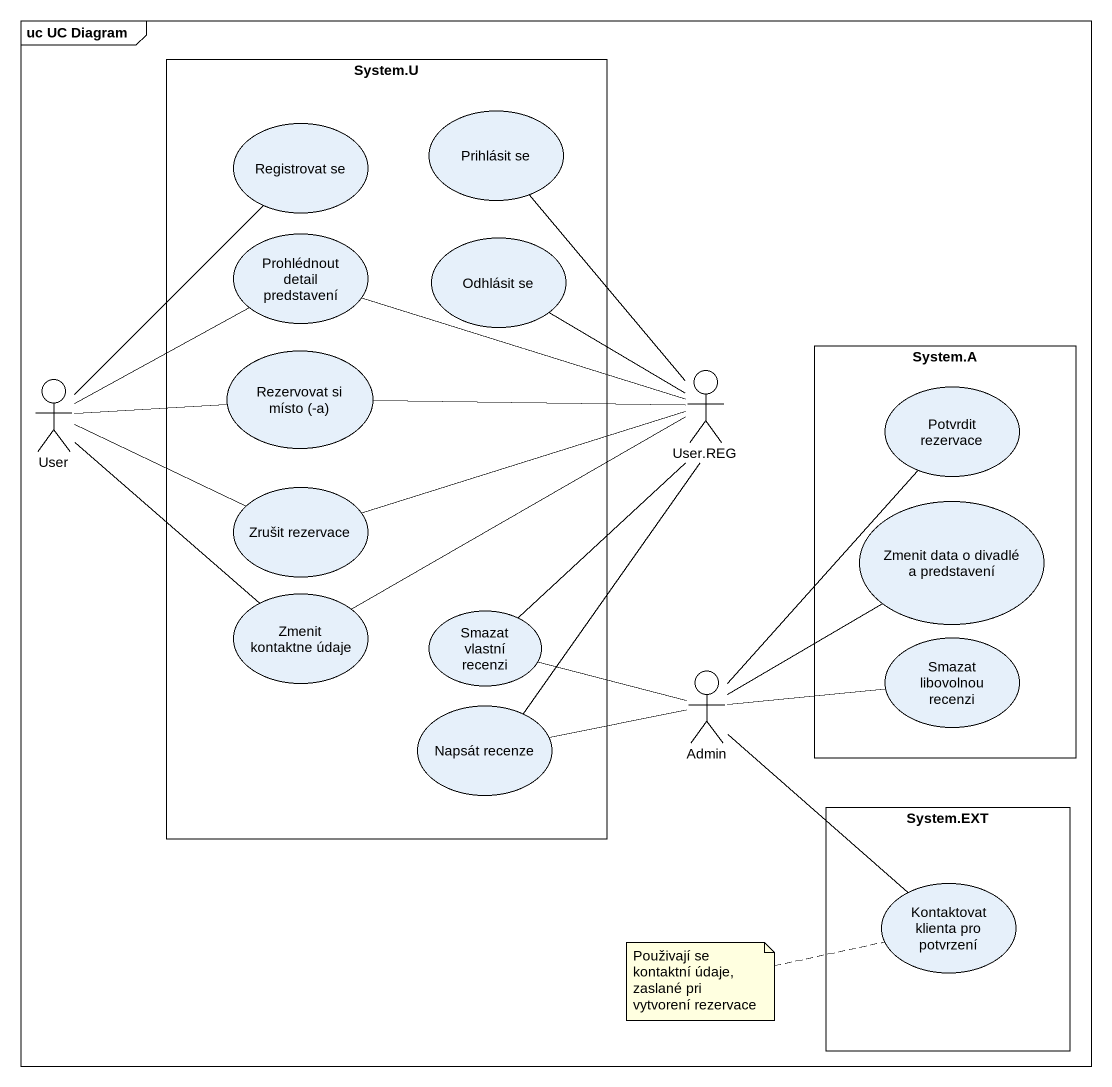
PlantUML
@startuml
mainframe uc UC Diagram
rectangle "System.U" as System_U {
  usecase "Registrovat se" as Registrovat_se
  usecase "Prihlásit se" as Prihlásit_se
  usecase "Prohlédnout detail predstavení" as Prohlédnout_detail
  usecase "Odhlásit se" as Odhlásit_se
  usecase "Rezervovat si místo (-a)" as Rezervovat_si_místo_a
  usecase "Zrušit rezervace" as Zrušit_rezervace
  usecase "Zmenit kontaktne údaje" as Zmenit_kontaktne_údaje
  usecase "Smazat vlastní recenzi" as Smazat_vlastní_recenzi
  usecase "Napsát recenze" as Napsát_recenze
}
actor User
actor "User.REG" as User_REG
rectangle "System.A" as System_A {
  usecase "Potvrdit rezervace" as Potvrdit_rezervace
  usecase "Zmenit data o divadlé a predstavení" as Zmenit_data_o_divadlé_a
  usecase "Smazat libovolnou recenzi" as Smazat_libovolnou_recenzi
}
actor Admin
rectangle "System.EXT" as System_EXT {
  usecase "Kontaktovat klienta pro potvrzení" as Kontaktovat_klienta_pro
}
User -up- Registrovat_se
User -up- Prohlédnout_detail
User -right- Rezervovat_si_místo_a
User -right- Zrušit_rezervace
User -- Zmenit_kontaktne_údaje
User_REG -up- Prihlásit_se
User_REG -left- Prohlédnout_detail
User_REG -up- Odhlásit_se
User_REG -left- Rezervovat_si_místo_a
User_REG -left- Zrušit_rezervace
User_REG -left- Zmenit_kontaktne_údaje
User_REG -- Smazat_vlastní_recenzi
User_REG -- Napsát_recenze
Admin -up- Potvrdit_rezervace
Admin -up- Zmenit_data_o_divadlé_a
Admin -left- Smazat_vlastní_recenzi
Admin -right- Smazat_libovolnou_recenzi
Admin -left- Napsát_recenze
Admin -- Kontaktovat_klienta_pro
note left of Kontaktovat_klienta_pro : Použivají se kontaktní údaje, zaslané pri vytvorení rezervace
@enduml
